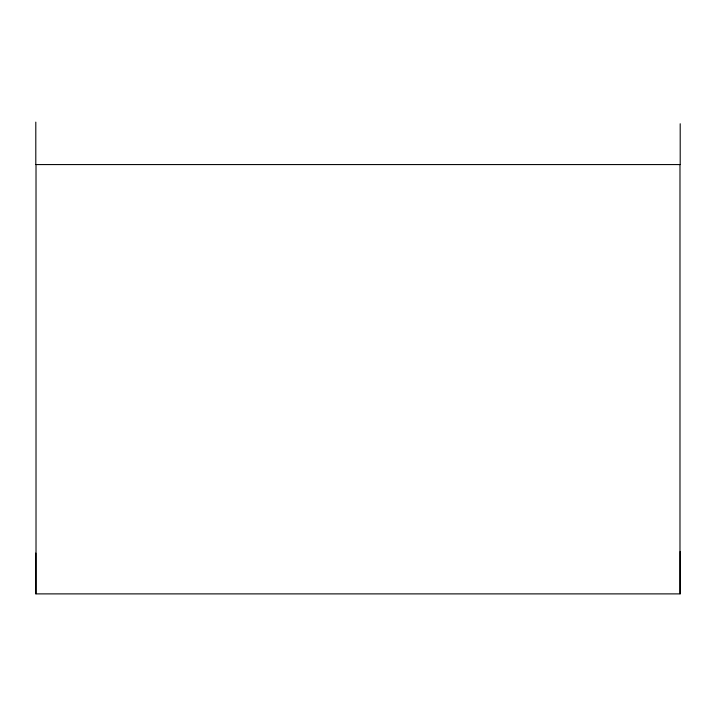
<?xml version="1.0" encoding="UTF-8"?>
<svg xmlns="http://www.w3.org/2000/svg" width="716" height="716" viewBox="0 0 716 716"><rect width="100%" height="100%" fill="white"/><g stroke="black" fill="none" stroke-linecap="round" stroke-linejoin="round"><path stroke-width="1.07" d="M680.2 123.752L680.2 164.573M680.2 551.481L680.2 593.886M35.8 122.114L35.8 164.573M35.8 553.065L35.8 593.886M679.985 164.573L36.015 164.573L36.015 593.886L679.985 593.886L679.985 164.573"/></g></svg>
